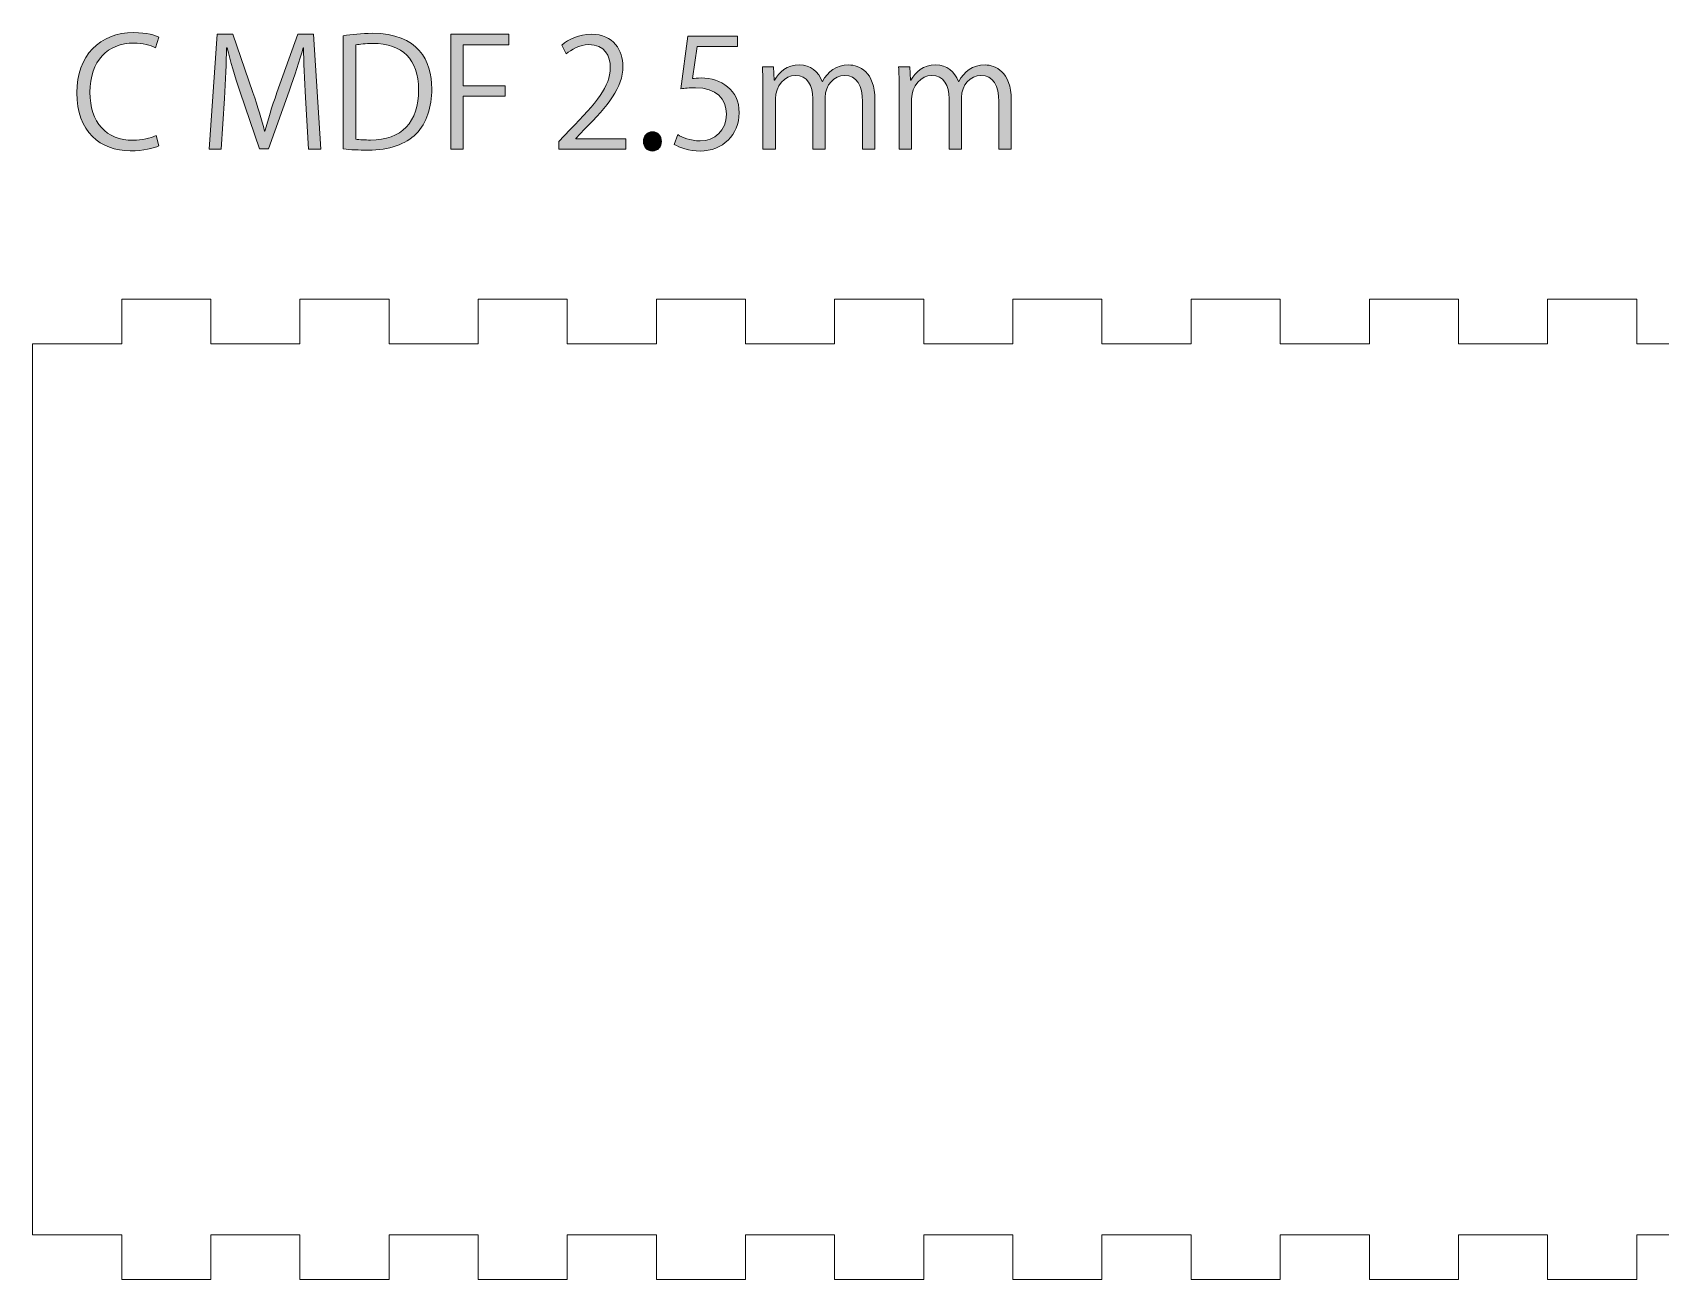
# Model space of a CAD drawing. Header units: inches. Extents: x -59 to 469, y 3 to 300.
# Drawn here: x -59.2 to 32.1, y 70.1 to 140.1 of the extents above; entities that cross this region are included whole.
import ezdxf

# ---------------------------------------------------------------- set-up
doc = ezdxf.new("R2010")
doc.units = ezdxf.units.IN
doc.header["$MEASUREMENT"] = 0
doc.layers.add('レイヤー 1', color=7, linetype='Continuous')

# ---------------------------------------------------------------- blocks, each defined once
blk = doc.blocks.new('block 105')
at = {"layer": 'レイヤー 1', "color": 1, "lineweight": 9, "true_color": 0xff0000}
blk.add_open_spline([(118.42, 87.606), (112.897, 87.606), (108.42, 92.083), (108.42, 97.606), (108.42, 103.129), (112.897, 107.606), (118.42, 107.606), (118.42, 107.606), (123.42, 107.606), (123.42, 107.606), (123.42, 107.606), (123.42, 125.106), (123.42, 125.106), (123.42, 125.106), (108.261, 125.106), (108.261, 125.106), (108.261, 125.106), (108.261, 122.606), (108.261, 122.606), (108.261, 122.606), (103.262, 122.606), (103.262, 122.606), (103.262, 122.606), (103.262, 125.106), (103.262, 125.106), (103.262, 125.106), (45.759, 125.106), (45.759, 125.106), (45.759, 125.106), (45.759, 122.606), (45.759, 122.606), (45.759, 122.606), (40.759, 122.606), (40.759, 122.606), (40.759, 122.606), (40.759, 125.106), (40.759, 125.106), (40.759, 125.106), (35.759, 125.106), (35.759, 125.106), (35.759, 125.106), (35.759, 122.606), (35.759, 122.606), (35.759, 122.606), (30.76, 122.606), (30.76, 122.606), (30.76, 122.606), (30.76, 125.106), (30.76, 125.106), (30.76, 125.106), (25.76, 125.106), (25.76, 125.106), (25.76, 125.106), (25.76, 122.606), (25.76, 122.606), (25.76, 122.606), (20.76, 122.606), (20.76, 122.606), (20.76, 122.606), (20.76, 125.106), (20.76, 125.106), (20.76, 125.106), (15.76, 125.106), (15.76, 125.106), (15.76, 125.106), (15.76, 122.606), (15.76, 122.606), (15.76, 122.606), (10.76, 122.606), (10.76, 122.606), (10.76, 122.606), (10.76, 125.106), (10.76, 125.106), (10.76, 125.106), (5.76, 125.106), (5.76, 125.106), (5.76, 125.106), (5.76, 122.606), (5.76, 122.606), (5.76, 122.606), (0.76, 122.606), (0.76, 122.606), (0.76, 122.606), (0.76, 125.106), (0.76, 125.106), (0.76, 125.106), (-4.24, 125.106), (-4.24, 125.106), (-4.24, 125.106), (-4.24, 122.606), (-4.24, 122.606), (-4.24, 122.606), (-9.239, 122.606), (-9.239, 122.606), (-9.239, 122.606), (-9.239, 125.106), (-9.239, 125.106), (-9.239, 125.106), (-14.239, 125.106), (-14.239, 125.106), (-14.239, 125.106), (-14.239, 122.606), (-14.239, 122.606), (-14.239, 122.606), (-19.239, 122.606), (-19.239, 122.606), (-19.239, 122.606), (-19.239, 125.106), (-19.239, 125.106), (-19.239, 125.106), (-24.239, 125.106), (-24.239, 125.106), (-24.239, 125.106), (-24.239, 122.606), (-24.239, 122.606), (-24.239, 122.606), (-29.239, 122.606), (-29.239, 122.606), (-29.239, 122.606), (-29.239, 125.106), (-29.239, 125.106), (-29.239, 125.106), (-34.239, 125.106), (-34.239, 125.106), (-34.239, 125.106), (-34.239, 122.606), (-34.239, 122.606), (-34.239, 122.606), (-39.239, 122.606), (-39.239, 122.606), (-39.239, 122.606), (-39.239, 125.106), (-39.239, 125.106), (-39.239, 125.106), (-44.238, 125.106), (-44.238, 125.106), (-44.238, 125.106), (-44.238, 122.606), (-44.238, 122.606), (-44.238, 122.606), (-49.238, 122.606), (-49.238, 122.606), (-49.238, 122.606), (-49.238, 125.106), (-49.238, 125.106), (-49.238, 125.106), (-54.238, 125.106), (-54.238, 125.106), (-54.238, 125.106), (-54.238, 122.606), (-54.238, 122.606), (-54.238, 122.606), (-59.238, 122.606), (-59.238, 122.606), (-59.238, 122.606), (-59.238, 72.606), (-59.238, 72.606), (-59.238, 72.606), (-54.238, 72.606), (-54.238, 72.606), (-54.238, 72.606), (-54.238, 70.106), (-54.238, 70.106), (-54.238, 70.106), (-49.238, 70.106), (-49.238, 70.106), (-49.238, 70.106), (-49.238, 72.606), (-49.238, 72.606), (-49.238, 72.606), (-44.238, 72.606), (-44.238, 72.606), (-44.238, 72.606), (-44.238, 70.106), (-44.238, 70.106), (-44.238, 70.106), (-39.239, 70.106), (-39.239, 70.106), (-39.239, 70.106), (-39.239, 72.606), (-39.239, 72.606), (-39.239, 72.606), (-34.239, 72.606), (-34.239, 72.606), (-34.239, 72.606), (-34.239, 70.106), (-34.239, 70.106), (-34.239, 70.106), (-29.239, 70.106), (-29.239, 70.106), (-29.239, 70.106), (-29.239, 72.606), (-29.239, 72.606), (-29.239, 72.606), (-24.239, 72.606), (-24.239, 72.606), (-24.239, 72.606), (-24.239, 70.106), (-24.239, 70.106), (-24.239, 70.106), (-19.239, 70.106), (-19.239, 70.106), (-19.239, 70.106), (-19.239, 72.606), (-19.239, 72.606), (-19.239, 72.606), (-14.239, 72.606), (-14.239, 72.606), (-14.239, 72.606), (-14.239, 70.106), (-14.239, 70.106), (-14.239, 70.106), (-9.239, 70.106), (-9.239, 70.106), (-9.239, 70.106), (-9.239, 72.606), (-9.239, 72.606), (-9.239, 72.606), (-4.24, 72.606), (-4.24, 72.606), (-4.24, 72.606), (-4.24, 70.106), (-4.24, 70.106), (-4.24, 70.106), (0.76, 70.106), (0.76, 70.106), (0.76, 70.106), (0.76, 72.606), (0.76, 72.606), (0.76, 72.606), (5.76, 72.606), (5.76, 72.606), (5.76, 72.606), (5.76, 70.106), (5.76, 70.106), (5.76, 70.106), (10.76, 70.106), (10.76, 70.106), (10.76, 70.106), (10.76, 72.606), (10.76, 72.606), (10.76, 72.606), (15.76, 72.606), (15.76, 72.606), (15.76, 72.606), (15.76, 70.106), (15.76, 70.106), (15.76, 70.106), (20.76, 70.106), (20.76, 70.106), (20.76, 70.106), (20.76, 72.606), (20.76, 72.606), (20.76, 72.606), (25.76, 72.606), (25.76, 72.606), (25.76, 72.606), (25.76, 70.106), (25.76, 70.106), (25.76, 70.106), (30.76, 70.106), (30.76, 70.106), (30.76, 70.106), (30.76, 72.606), (30.76, 72.606), (30.76, 72.606), (35.759, 72.606), (35.759, 72.606), (35.759, 72.606), (35.759, 70.106), (35.759, 70.106), (35.759, 70.106), (40.759, 70.106), (40.759, 70.106), (40.759, 70.106), (40.759, 72.606), (40.759, 72.606), (40.759, 72.606), (45.759, 72.606), (45.759, 72.606), (45.759, 72.606), (45.759, 70.106), (45.759, 70.106), (45.759, 70.106), (103.262, 70.106), (103.262, 70.106), (103.262, 70.106), (103.262, 72.606), (103.262, 72.606), (103.262, 72.606), (108.261, 72.606), (108.261, 72.606), (108.261, 72.606), (108.261, 70.106), (108.261, 70.106), (108.261, 70.106), (123.42, 70.106), (123.42, 70.106), (123.42, 70.106), (123.42, 87.606), (123.42, 87.606), (123.42, 87.606), (118.42, 87.606), (118.42, 87.606)], degree=3, knots=[0, 0, 0, 0, 1, 1, 1, 2, 2, 2, 3, 3, 3, 4, 4, 4, 5, 5, 5, 6, 6, 6, 7, 7, 7, 8, 8, 8, 9, 9, 9, 10, 10, 10, 11, 11, 11, 12, 12, 12, 13, 13, 13, 14, 14, 14, 15, 15, 15, 16, 16, 16, 17, 17, 17, 18, 18, 18, 19, 19, 19, 20, 20, 20, 21, 21, 21, 22, 22, 22, 23, 23, 23, 24, 24, 24, 25, 25, 25, 26, 26, 26, 27, 27, 27, 28, 28, 28, 29, 29, 29, 30, 30, 30, 31, 31, 31, 32, 32, 32, 33, 33, 33, 34, 34, 34, 35, 35, 35, 36, 36, 36, 37, 37, 37, 38, 38, 38, 39, 39, 39, 40, 40, 40, 41, 41, 41, 42, 42, 42, 43, 43, 43, 44, 44, 44, 45, 45, 45, 46, 46, 46, 47, 47, 47, 48, 48, 48, 49, 49, 49, 50, 50, 50, 51, 51, 51, 52, 52, 52, 53, 53, 53, 54, 54, 54, 55, 55, 55, 56, 56, 56, 57, 57, 57, 58, 58, 58, 59, 59, 59, 60, 60, 60, 61, 61, 61, 62, 62, 62, 63, 63, 63, 64, 64, 64, 65, 65, 65, 66, 66, 66, 67, 67, 67, 68, 68, 68, 69, 69, 69, 70, 70, 70, 71, 71, 71, 72, 72, 72, 73, 73, 73, 74, 74, 74, 75, 75, 75, 76, 76, 76, 77, 77, 77, 78, 78, 78, 79, 79, 79, 80, 80, 80, 81, 81, 81, 82, 82, 82, 83, 83, 83, 84, 84, 84, 85, 85, 85, 86, 86, 86, 87, 87, 87, 88, 88, 88, 89, 89, 89, 90, 90, 90, 91, 91, 91, 92, 92, 92, 93, 93, 93, 94, 94, 94, 95, 95, 95, 96, 96, 96, 97, 97, 97, 98, 98, 98, 99, 99, 99, 100, 100, 100, 101, 101, 101, 101], dxfattribs=at)
blk = doc.blocks.new('block 104')
at = {"layer": 'レイヤー 1'}
blk.add_blockref('block 105', (0, 0), dxfattribs=at)
blk = doc.blocks.new('block 56')
at = {"layer": 'レイヤー 1'}
blk.add_blockref('block 104', (0, 0), dxfattribs=at)
blk = doc.blocks.new('block 125')
at = {"layer": 'レイヤー 1', "true_color": 0xffffff}
h = blk.add_hatch(color=7, dxfattribs=at)
h.dxf.hatch_style = 2
edge = h.paths.add_edge_path()
edge.add_spline(control_points=[(-52.15, 133.713), (-52.447, 133.569), (-53.022, 133.425), (-53.759, 133.425), (-55.419, 133.425), (-56.757, 134.501), (-56.757, 136.686), (-56.757, 138.769), (-55.461, 140.064), (-53.573, 140.064), (-52.802, 140.064), (-52.353, 139.903), (-52.15, 139.802), (-52.15, 139.802), (-52.337, 139.209), (-52.337, 139.209), (-52.633, 139.353), (-53.048, 139.472), (-53.556, 139.472), (-55.021, 139.472), (-56.02, 138.489), (-56.02, 136.711), (-56.02, 135.018), (-55.105, 134.018), (-53.598, 134.018), (-53.107, 134.018), (-52.624, 134.128), (-52.303, 134.281), (-52.303, 134.281), (-52.15, 133.713), (-52.15, 133.713)], knot_values=[0, 0, 0, 0, 1, 1, 1, 2, 2, 2, 3, 3, 3, 4, 4, 4, 5, 5, 5, 6, 6, 6, 7, 7, 7, 8, 8, 8, 9, 9, 9, 10, 10, 10, 10], degree=3, periodic=1)
h = blk.add_hatch(color=7, dxfattribs=at)
h.dxf.hatch_style = 2
edge = h.paths.add_edge_path()
edge.add_spline(control_points=[(-43.065, 133.519), (-43.065, 133.519), (-43.76, 133.519), (-43.76, 133.519), (-43.76, 133.519), (-43.921, 136.423), (-43.921, 136.423), (-43.971, 137.346), (-44.039, 138.54), (-44.031, 139.2), (-44.031, 139.2), (-44.056, 139.2), (-44.056, 139.2), (-44.268, 138.472), (-44.53, 137.676), (-44.844, 136.779), (-44.844, 136.779), (-45.995, 133.544), (-45.995, 133.544), (-45.995, 133.544), (-46.512, 133.544), (-46.512, 133.544), (-46.512, 133.544), (-47.587, 136.711), (-47.587, 136.711), (-47.9, 137.642), (-48.146, 138.455), (-48.324, 139.2), (-48.324, 139.2), (-48.349, 139.2), (-48.349, 139.2), (-48.366, 138.413), (-48.417, 137.346), (-48.476, 136.355), (-48.476, 136.355), (-48.654, 133.519), (-48.654, 133.519), (-48.654, 133.519), (-49.323, 133.519), (-49.323, 133.519), (-49.323, 133.519), (-48.874, 139.971), (-48.874, 139.971), (-48.874, 139.971), (-48.011, 139.971), (-48.011, 139.971), (-48.011, 139.971), (-46.876, 136.694), (-46.876, 136.694), (-46.605, 135.89), (-46.393, 135.204), (-46.224, 134.535), (-46.224, 134.535), (-46.198, 134.535), (-46.198, 134.535), (-46.037, 135.187), (-45.817, 135.864), (-45.53, 136.694), (-45.53, 136.694), (-44.353, 139.971), (-44.353, 139.971), (-44.353, 139.971), (-43.472, 139.971), (-43.472, 139.971), (-43.472, 139.971), (-43.065, 133.519), (-43.065, 133.519)], knot_values=[0, 0, 0, 0, 1, 1, 1, 2, 2, 2, 3, 3, 3, 4, 4, 4, 5, 5, 5, 6, 6, 6, 7, 7, 7, 8, 8, 8, 9, 9, 9, 10, 10, 10, 11, 11, 11, 12, 12, 12, 13, 13, 13, 14, 14, 14, 15, 15, 15, 16, 16, 16, 17, 17, 17, 18, 18, 18, 19, 19, 19, 20, 20, 20, 21, 21, 21, 22, 22, 22, 22], degree=3, periodic=1)
h = blk.add_hatch(color=7, dxfattribs=at)
h.dxf.hatch_style = 2
edge = h.paths.add_edge_path()
edge.add_spline(control_points=[(-41.805, 139.886), (-41.33, 139.963), (-40.78, 140.022), (-40.179, 140.022), (-37.588, 140.022), (-36.843, 138.489), (-36.843, 136.906), (-36.843, 135.881), (-37.113, 135.009), (-37.723, 134.374), (-38.291, 133.79), (-39.23, 133.468), (-40.407, 133.468), (-40.941, 133.468), (-41.398, 133.485), (-41.805, 133.536), (-41.805, 133.536), (-41.805, 139.886), (-41.805, 139.886)], knot_values=[0, 0, 0, 0, 1, 1, 1, 2, 2, 2, 3, 3, 3, 4, 4, 4, 5, 5, 5, 6, 6, 6, 6], degree=3, periodic=1)
edge = h.paths.add_edge_path()
edge.add_spline(control_points=[(-41.102, 134.078), (-40.89, 134.044), (-40.585, 134.035), (-40.28, 134.035), (-38.536, 134.035), (-37.579, 135.026), (-37.579, 136.872), (-37.579, 138.548), (-38.477, 139.454), (-40.153, 139.454), (-40.56, 139.454), (-40.882, 139.412), (-41.102, 139.37), (-41.102, 139.37), (-41.102, 134.078), (-41.102, 134.078)], knot_values=[0, 0, 0, 0, 1, 1, 1, 2, 2, 2, 3, 3, 3, 4, 4, 4, 5, 5, 5, 5], degree=3, periodic=1)
h = blk.add_hatch(color=7, dxfattribs=at)
h.dxf.hatch_style = 2
h.paths.add_polyline_path([(-35.776, 133.519), (-35.776, 139.971), (-32.525, 139.971), (-32.525, 139.378), (-35.073, 139.378), (-35.073, 137.083), (-32.728, 137.083), (-32.728, 136.499), (-35.073, 136.499), (-35.073, 133.519)])
h = blk.add_hatch(color=7, dxfattribs=at)
h.dxf.hatch_style = 2
edge = h.paths.add_edge_path()
edge.add_spline(control_points=[(-25.963, 133.519), (-25.963, 133.519), (-29.714, 133.519), (-29.714, 133.519), (-29.714, 133.519), (-29.714, 133.95), (-29.714, 133.95), (-29.714, 133.95), (-29.096, 134.603), (-29.096, 134.603), (-27.589, 136.127), (-26.827, 137.05), (-26.827, 138.083), (-26.827, 138.76), (-27.123, 139.387), (-28.038, 139.387), (-28.546, 139.387), (-29.003, 139.107), (-29.308, 138.862), (-29.308, 138.862), (-29.545, 139.353), (-29.545, 139.353), (-29.155, 139.7), (-28.579, 139.971), (-27.902, 139.971), (-26.624, 139.971), (-26.116, 139.04), (-26.116, 138.167), (-26.116, 136.974), (-26.954, 135.958), (-28.266, 134.637), (-28.266, 134.637), (-28.766, 134.112), (-28.766, 134.112), (-28.766, 134.112), (-28.766, 134.094), (-28.766, 134.094), (-28.766, 134.094), (-25.963, 134.094), (-25.963, 134.094), (-25.963, 134.094), (-25.963, 133.519), (-25.963, 133.519)], knot_values=[0, 0, 0, 0, 1, 1, 1, 2, 2, 2, 3, 3, 3, 4, 4, 4, 5, 5, 5, 6, 6, 6, 7, 7, 7, 8, 8, 8, 9, 9, 9, 10, 10, 10, 11, 11, 11, 12, 12, 12, 13, 13, 13, 14, 14, 14, 14], degree=3, periodic=1)
h = blk.add_hatch(color=7, dxfattribs=at)
h.dxf.hatch_style = 2
edge = h.paths.add_edge_path()
edge.add_spline(control_points=[(-19.681, 139.861), (-19.681, 139.861), (-19.681, 139.277), (-19.681, 139.277), (-19.681, 139.277), (-21.959, 139.277), (-21.959, 139.277), (-21.959, 139.277), (-22.221, 137.482), (-22.221, 137.482), (-22.086, 137.498), (-21.95, 137.515), (-21.73, 137.515), (-20.604, 137.515), (-19.596, 136.846), (-19.596, 135.568), (-19.596, 134.315), (-20.528, 133.417), (-21.781, 133.417), (-22.416, 133.417), (-22.95, 133.604), (-23.237, 133.79), (-23.237, 133.79), (-23.034, 134.34), (-23.034, 134.34), (-22.797, 134.179), (-22.331, 133.985), (-21.781, 133.985), (-20.985, 133.985), (-20.299, 134.569), (-20.308, 135.483), (-20.308, 136.355), (-20.866, 136.965), (-22.052, 136.965), (-22.391, 136.965), (-22.653, 136.939), (-22.865, 136.906), (-22.865, 136.906), (-22.467, 139.861), (-22.467, 139.861), (-22.467, 139.861), (-19.681, 139.861), (-19.681, 139.861)], knot_values=[0, 0, 0, 0, 1, 1, 1, 2, 2, 2, 3, 3, 3, 4, 4, 4, 5, 5, 5, 6, 6, 6, 7, 7, 7, 8, 8, 8, 9, 9, 9, 10, 10, 10, 11, 11, 11, 12, 12, 12, 13, 13, 13, 14, 14, 14, 14], degree=3, periodic=1)
h = blk.add_hatch(color=7, dxfattribs=at)
h.dxf.hatch_style = 2
edge = h.paths.add_edge_path()
edge.add_spline(control_points=[(-11.976, 133.519), (-11.976, 133.519), (-12.671, 133.519), (-12.671, 133.519), (-12.671, 133.519), (-12.671, 136.186), (-12.671, 136.186), (-12.671, 137.083), (-12.992, 137.659), (-13.687, 137.659), (-14.254, 137.659), (-14.771, 137.126), (-14.771, 136.423), (-14.771, 136.423), (-14.771, 133.519), (-14.771, 133.519), (-14.771, 133.519), (-15.465, 133.519), (-15.465, 133.519), (-15.465, 133.519), (-15.465, 136.364), (-15.465, 136.364), (-15.465, 137.101), (-15.778, 137.659), (-16.43, 137.659), (-17.031, 137.659), (-17.565, 137.067), (-17.565, 136.347), (-17.565, 136.347), (-17.565, 133.519), (-17.565, 133.519), (-17.565, 133.519), (-18.259, 133.519), (-18.259, 133.519), (-18.259, 133.519), (-18.259, 136.948), (-18.259, 136.948), (-18.259, 137.422), (-18.276, 137.761), (-18.293, 138.142), (-18.293, 138.142), (-17.675, 138.142), (-17.675, 138.142), (-17.675, 138.142), (-17.633, 137.397), (-17.633, 137.397), (-17.633, 137.397), (-17.607, 137.397), (-17.607, 137.397), (-17.353, 137.846), (-16.93, 138.244), (-16.201, 138.244), (-15.6, 138.244), (-15.135, 137.871), (-14.94, 137.32), (-14.94, 137.32), (-14.923, 137.32), (-14.923, 137.32), (-14.618, 137.871), (-14.152, 138.244), (-13.441, 138.244), (-12.874, 138.244), (-11.976, 137.879), (-11.976, 136.296), (-11.976, 136.296), (-11.976, 133.519), (-11.976, 133.519)], knot_values=[0, 0, 0, 0, 1, 1, 1, 2, 2, 2, 3, 3, 3, 4, 4, 4, 5, 5, 5, 6, 6, 6, 7, 7, 7, 8, 8, 8, 9, 9, 9, 10, 10, 10, 11, 11, 11, 12, 12, 12, 13, 13, 13, 14, 14, 14, 15, 15, 15, 16, 16, 16, 17, 17, 17, 18, 18, 18, 19, 19, 19, 20, 20, 20, 21, 21, 21, 22, 22, 22, 22], degree=3, periodic=1)
h = blk.add_hatch(color=7, dxfattribs=at)
h.dxf.hatch_style = 2
edge = h.paths.add_edge_path()
edge.add_spline(control_points=[(-4.331, 133.519), (-4.331, 133.519), (-5.025, 133.519), (-5.025, 133.519), (-5.025, 133.519), (-5.025, 136.186), (-5.025, 136.186), (-5.025, 137.083), (-5.347, 137.659), (-6.041, 137.659), (-6.609, 137.659), (-7.125, 137.126), (-7.125, 136.423), (-7.125, 136.423), (-7.125, 133.519), (-7.125, 133.519), (-7.125, 133.519), (-7.82, 133.519), (-7.82, 133.519), (-7.82, 133.519), (-7.82, 136.364), (-7.82, 136.364), (-7.82, 137.101), (-8.133, 137.659), (-8.785, 137.659), (-9.386, 137.659), (-9.919, 137.067), (-9.919, 136.347), (-9.919, 136.347), (-9.919, 133.519), (-9.919, 133.519), (-9.919, 133.519), (-10.614, 133.519), (-10.614, 133.519), (-10.614, 133.519), (-10.614, 136.948), (-10.614, 136.948), (-10.614, 137.422), (-10.631, 137.761), (-10.648, 138.142), (-10.648, 138.142), (-10.029, 138.142), (-10.029, 138.142), (-10.029, 138.142), (-9.987, 137.397), (-9.987, 137.397), (-9.987, 137.397), (-9.962, 137.397), (-9.962, 137.397), (-9.708, 137.846), (-9.284, 138.244), (-8.556, 138.244), (-7.955, 138.244), (-7.489, 137.871), (-7.294, 137.32), (-7.294, 137.32), (-7.278, 137.32), (-7.278, 137.32), (-6.973, 137.871), (-6.507, 138.244), (-5.796, 138.244), (-5.228, 138.244), (-4.331, 137.879), (-4.331, 136.296), (-4.331, 136.296), (-4.331, 133.519), (-4.331, 133.519)], knot_values=[0, 0, 0, 0, 1, 1, 1, 2, 2, 2, 3, 3, 3, 4, 4, 4, 5, 5, 5, 6, 6, 6, 7, 7, 7, 8, 8, 8, 9, 9, 9, 10, 10, 10, 11, 11, 11, 12, 12, 12, 13, 13, 13, 14, 14, 14, 15, 15, 15, 16, 16, 16, 17, 17, 17, 18, 18, 18, 19, 19, 19, 20, 20, 20, 21, 21, 21, 22, 22, 22, 22], degree=3, periodic=1)
h = blk.add_hatch(color=7, dxfattribs=at)
h.dxf.hatch_style = 2
edge = h.paths.add_edge_path()
edge.add_spline(control_points=[(-24.964, 133.95), (-24.964, 134.272), (-24.753, 134.501), (-24.456, 134.501), (-24.16, 134.501), (-23.957, 134.272), (-23.957, 133.95), (-23.957, 133.646), (-24.151, 133.417), (-24.465, 133.417), (-24.787, 133.417), (-24.964, 133.671), (-24.964, 133.95)], knot_values=[0, 0, 0, 0, 1, 1, 1, 2, 2, 2, 3, 3, 3, 4, 4, 4, 4], degree=3, periodic=1)
at = {"layer": 'レイヤー 1', "lineweight": 0}
blk.add_lwpolyline([(-35.776, 133.519), (-35.776, 139.971), (-32.525, 139.971), (-32.525, 139.378), (-35.073, 139.378), (-35.073, 137.083), (-32.728, 137.083), (-32.728, 136.499), (-35.073, 136.499), (-35.073, 133.519), (-35.776, 133.519)], dxfattribs=at)
for points, knots in [([(-52.15, 133.713), (-52.447, 133.569), (-53.022, 133.425), (-53.759, 133.425), (-55.419, 133.425), (-56.757, 134.501), (-56.757, 136.686), (-56.757, 138.769), (-55.461, 140.064), (-53.573, 140.064), (-52.802, 140.064), (-52.353, 139.903), (-52.15, 139.802), (-52.15, 139.802), (-52.337, 139.209), (-52.337, 139.209), (-52.633, 139.353), (-53.048, 139.472), (-53.556, 139.472), (-55.021, 139.472), (-56.02, 138.489), (-56.02, 136.711), (-56.02, 135.018), (-55.105, 134.018), (-53.598, 134.018), (-53.107, 134.018), (-52.624, 134.128), (-52.303, 134.281), (-52.303, 134.281), (-52.15, 133.713), (-52.15, 133.713)], [0, 0, 0, 0, 1, 1, 1, 2, 2, 2, 3, 3, 3, 4, 4, 4, 5, 5, 5, 6, 6, 6, 7, 7, 7, 8, 8, 8, 9, 9, 9, 10, 10, 10, 10]), ([(-43.065, 133.519), (-43.065, 133.519), (-43.76, 133.519), (-43.76, 133.519), (-43.76, 133.519), (-43.921, 136.423), (-43.921, 136.423), (-43.971, 137.346), (-44.039, 138.54), (-44.031, 139.2), (-44.031, 139.2), (-44.056, 139.2), (-44.056, 139.2), (-44.268, 138.472), (-44.53, 137.676), (-44.844, 136.779), (-44.844, 136.779), (-45.995, 133.544), (-45.995, 133.544), (-45.995, 133.544), (-46.512, 133.544), (-46.512, 133.544), (-46.512, 133.544), (-47.587, 136.711), (-47.587, 136.711), (-47.9, 137.642), (-48.146, 138.455), (-48.324, 139.2), (-48.324, 139.2), (-48.349, 139.2), (-48.349, 139.2), (-48.366, 138.413), (-48.417, 137.346), (-48.476, 136.355), (-48.476, 136.355), (-48.654, 133.519), (-48.654, 133.519), (-48.654, 133.519), (-49.323, 133.519), (-49.323, 133.519), (-49.323, 133.519), (-48.874, 139.971), (-48.874, 139.971), (-48.874, 139.971), (-48.011, 139.971), (-48.011, 139.971), (-48.011, 139.971), (-46.876, 136.694), (-46.876, 136.694), (-46.605, 135.89), (-46.393, 135.204), (-46.224, 134.535), (-46.224, 134.535), (-46.198, 134.535), (-46.198, 134.535), (-46.037, 135.187), (-45.817, 135.864), (-45.53, 136.694), (-45.53, 136.694), (-44.353, 139.971), (-44.353, 139.971), (-44.353, 139.971), (-43.472, 139.971), (-43.472, 139.971), (-43.472, 139.971), (-43.065, 133.519), (-43.065, 133.519)], [0, 0, 0, 0, 1, 1, 1, 2, 2, 2, 3, 3, 3, 4, 4, 4, 5, 5, 5, 6, 6, 6, 7, 7, 7, 8, 8, 8, 9, 9, 9, 10, 10, 10, 11, 11, 11, 12, 12, 12, 13, 13, 13, 14, 14, 14, 15, 15, 15, 16, 16, 16, 17, 17, 17, 18, 18, 18, 19, 19, 19, 20, 20, 20, 21, 21, 21, 22, 22, 22, 22]), ([(-41.805, 139.886), (-41.33, 139.963), (-40.78, 140.022), (-40.179, 140.022), (-37.588, 140.022), (-36.843, 138.489), (-36.843, 136.906), (-36.843, 135.881), (-37.113, 135.009), (-37.723, 134.374), (-38.291, 133.79), (-39.23, 133.468), (-40.407, 133.468), (-40.941, 133.468), (-41.398, 133.485), (-41.805, 133.536), (-41.805, 133.536), (-41.805, 139.886), (-41.805, 139.886)], [0, 0, 0, 0, 1, 1, 1, 2, 2, 2, 3, 3, 3, 4, 4, 4, 5, 5, 5, 6, 6, 6, 6]), ([(-25.963, 133.519), (-25.963, 133.519), (-29.714, 133.519), (-29.714, 133.519), (-29.714, 133.519), (-29.714, 133.95), (-29.714, 133.95), (-29.714, 133.95), (-29.096, 134.603), (-29.096, 134.603), (-27.589, 136.127), (-26.827, 137.05), (-26.827, 138.083), (-26.827, 138.76), (-27.123, 139.387), (-28.038, 139.387), (-28.546, 139.387), (-29.003, 139.107), (-29.308, 138.862), (-29.308, 138.862), (-29.545, 139.353), (-29.545, 139.353), (-29.155, 139.7), (-28.579, 139.971), (-27.902, 139.971), (-26.624, 139.971), (-26.116, 139.04), (-26.116, 138.167), (-26.116, 136.974), (-26.954, 135.958), (-28.266, 134.637), (-28.266, 134.637), (-28.766, 134.112), (-28.766, 134.112), (-28.766, 134.112), (-28.766, 134.094), (-28.766, 134.094), (-28.766, 134.094), (-25.963, 134.094), (-25.963, 134.094), (-25.963, 134.094), (-25.963, 133.519), (-25.963, 133.519)], [0, 0, 0, 0, 1, 1, 1, 2, 2, 2, 3, 3, 3, 4, 4, 4, 5, 5, 5, 6, 6, 6, 7, 7, 7, 8, 8, 8, 9, 9, 9, 10, 10, 10, 11, 11, 11, 12, 12, 12, 13, 13, 13, 14, 14, 14, 14]), ([(-19.681, 139.861), (-19.681, 139.861), (-19.681, 139.277), (-19.681, 139.277), (-19.681, 139.277), (-21.959, 139.277), (-21.959, 139.277), (-21.959, 139.277), (-22.221, 137.482), (-22.221, 137.482), (-22.086, 137.498), (-21.95, 137.515), (-21.73, 137.515), (-20.604, 137.515), (-19.596, 136.846), (-19.596, 135.568), (-19.596, 134.315), (-20.528, 133.417), (-21.781, 133.417), (-22.416, 133.417), (-22.95, 133.604), (-23.237, 133.79), (-23.237, 133.79), (-23.034, 134.34), (-23.034, 134.34), (-22.797, 134.179), (-22.331, 133.985), (-21.781, 133.985), (-20.985, 133.985), (-20.299, 134.569), (-20.308, 135.483), (-20.308, 136.355), (-20.866, 136.965), (-22.052, 136.965), (-22.391, 136.965), (-22.653, 136.939), (-22.865, 136.906), (-22.865, 136.906), (-22.467, 139.861), (-22.467, 139.861), (-22.467, 139.861), (-19.681, 139.861), (-19.681, 139.861)], [0, 0, 0, 0, 1, 1, 1, 2, 2, 2, 3, 3, 3, 4, 4, 4, 5, 5, 5, 6, 6, 6, 7, 7, 7, 8, 8, 8, 9, 9, 9, 10, 10, 10, 11, 11, 11, 12, 12, 12, 13, 13, 13, 14, 14, 14, 14]), ([(-41.102, 134.078), (-40.89, 134.044), (-40.585, 134.035), (-40.28, 134.035), (-38.536, 134.035), (-37.579, 135.026), (-37.579, 136.872), (-37.579, 138.548), (-38.477, 139.454), (-40.153, 139.454), (-40.56, 139.454), (-40.882, 139.412), (-41.102, 139.37), (-41.102, 139.37), (-41.102, 134.078), (-41.102, 134.078)], [0, 0, 0, 0, 1, 1, 1, 2, 2, 2, 3, 3, 3, 4, 4, 4, 5, 5, 5, 5]), ([(-11.976, 133.519), (-11.976, 133.519), (-12.671, 133.519), (-12.671, 133.519), (-12.671, 133.519), (-12.671, 136.186), (-12.671, 136.186), (-12.671, 137.083), (-12.992, 137.659), (-13.687, 137.659), (-14.254, 137.659), (-14.771, 137.126), (-14.771, 136.423), (-14.771, 136.423), (-14.771, 133.519), (-14.771, 133.519), (-14.771, 133.519), (-15.465, 133.519), (-15.465, 133.519), (-15.465, 133.519), (-15.465, 136.364), (-15.465, 136.364), (-15.465, 137.101), (-15.778, 137.659), (-16.43, 137.659), (-17.031, 137.659), (-17.565, 137.067), (-17.565, 136.347), (-17.565, 136.347), (-17.565, 133.519), (-17.565, 133.519), (-17.565, 133.519), (-18.259, 133.519), (-18.259, 133.519), (-18.259, 133.519), (-18.259, 136.948), (-18.259, 136.948), (-18.259, 137.422), (-18.276, 137.761), (-18.293, 138.142), (-18.293, 138.142), (-17.675, 138.142), (-17.675, 138.142), (-17.675, 138.142), (-17.633, 137.397), (-17.633, 137.397), (-17.633, 137.397), (-17.607, 137.397), (-17.607, 137.397), (-17.353, 137.846), (-16.93, 138.244), (-16.201, 138.244), (-15.6, 138.244), (-15.135, 137.871), (-14.94, 137.32), (-14.94, 137.32), (-14.923, 137.32), (-14.923, 137.32), (-14.618, 137.871), (-14.152, 138.244), (-13.441, 138.244), (-12.874, 138.244), (-11.976, 137.879), (-11.976, 136.296), (-11.976, 136.296), (-11.976, 133.519), (-11.976, 133.519)], [0, 0, 0, 0, 1, 1, 1, 2, 2, 2, 3, 3, 3, 4, 4, 4, 5, 5, 5, 6, 6, 6, 7, 7, 7, 8, 8, 8, 9, 9, 9, 10, 10, 10, 11, 11, 11, 12, 12, 12, 13, 13, 13, 14, 14, 14, 15, 15, 15, 16, 16, 16, 17, 17, 17, 18, 18, 18, 19, 19, 19, 20, 20, 20, 21, 21, 21, 22, 22, 22, 22]), ([(-4.331, 133.519), (-4.331, 133.519), (-5.025, 133.519), (-5.025, 133.519), (-5.025, 133.519), (-5.025, 136.186), (-5.025, 136.186), (-5.025, 137.083), (-5.347, 137.659), (-6.041, 137.659), (-6.609, 137.659), (-7.125, 137.126), (-7.125, 136.423), (-7.125, 136.423), (-7.125, 133.519), (-7.125, 133.519), (-7.125, 133.519), (-7.82, 133.519), (-7.82, 133.519), (-7.82, 133.519), (-7.82, 136.364), (-7.82, 136.364), (-7.82, 137.101), (-8.133, 137.659), (-8.785, 137.659), (-9.386, 137.659), (-9.919, 137.067), (-9.919, 136.347), (-9.919, 136.347), (-9.919, 133.519), (-9.919, 133.519), (-9.919, 133.519), (-10.614, 133.519), (-10.614, 133.519), (-10.614, 133.519), (-10.614, 136.948), (-10.614, 136.948), (-10.614, 137.422), (-10.631, 137.761), (-10.648, 138.142), (-10.648, 138.142), (-10.029, 138.142), (-10.029, 138.142), (-10.029, 138.142), (-9.987, 137.397), (-9.987, 137.397), (-9.987, 137.397), (-9.962, 137.397), (-9.962, 137.397), (-9.708, 137.846), (-9.284, 138.244), (-8.556, 138.244), (-7.955, 138.244), (-7.489, 137.871), (-7.294, 137.32), (-7.294, 137.32), (-7.278, 137.32), (-7.278, 137.32), (-6.973, 137.871), (-6.507, 138.244), (-5.796, 138.244), (-5.228, 138.244), (-4.331, 137.879), (-4.331, 136.296), (-4.331, 136.296), (-4.331, 133.519), (-4.331, 133.519)], [0, 0, 0, 0, 1, 1, 1, 2, 2, 2, 3, 3, 3, 4, 4, 4, 5, 5, 5, 6, 6, 6, 7, 7, 7, 8, 8, 8, 9, 9, 9, 10, 10, 10, 11, 11, 11, 12, 12, 12, 13, 13, 13, 14, 14, 14, 15, 15, 15, 16, 16, 16, 17, 17, 17, 18, 18, 18, 19, 19, 19, 20, 20, 20, 21, 21, 21, 22, 22, 22, 22]), ([(-24.964, 133.95), (-24.964, 134.272), (-24.753, 134.501), (-24.456, 134.501), (-24.16, 134.501), (-23.957, 134.272), (-23.957, 133.95), (-23.957, 133.646), (-24.151, 133.417), (-24.465, 133.417), (-24.787, 133.417), (-24.964, 133.671), (-24.964, 133.95)], [0, 0, 0, 0, 1, 1, 1, 2, 2, 2, 3, 3, 3, 4, 4, 4, 4])]:
    blk.add_open_spline(points, degree=3, knots=knots, dxfattribs=at)

msp = doc.modelspace()

# ---------------------------------------------------------------- block references
at = {"layer": 'レイヤー 1'}
for name in ['block 125', 'block 56']:
    msp.add_blockref(name, (0, 0), dxfattribs=at)

doc.saveas('drawing.dxf')
